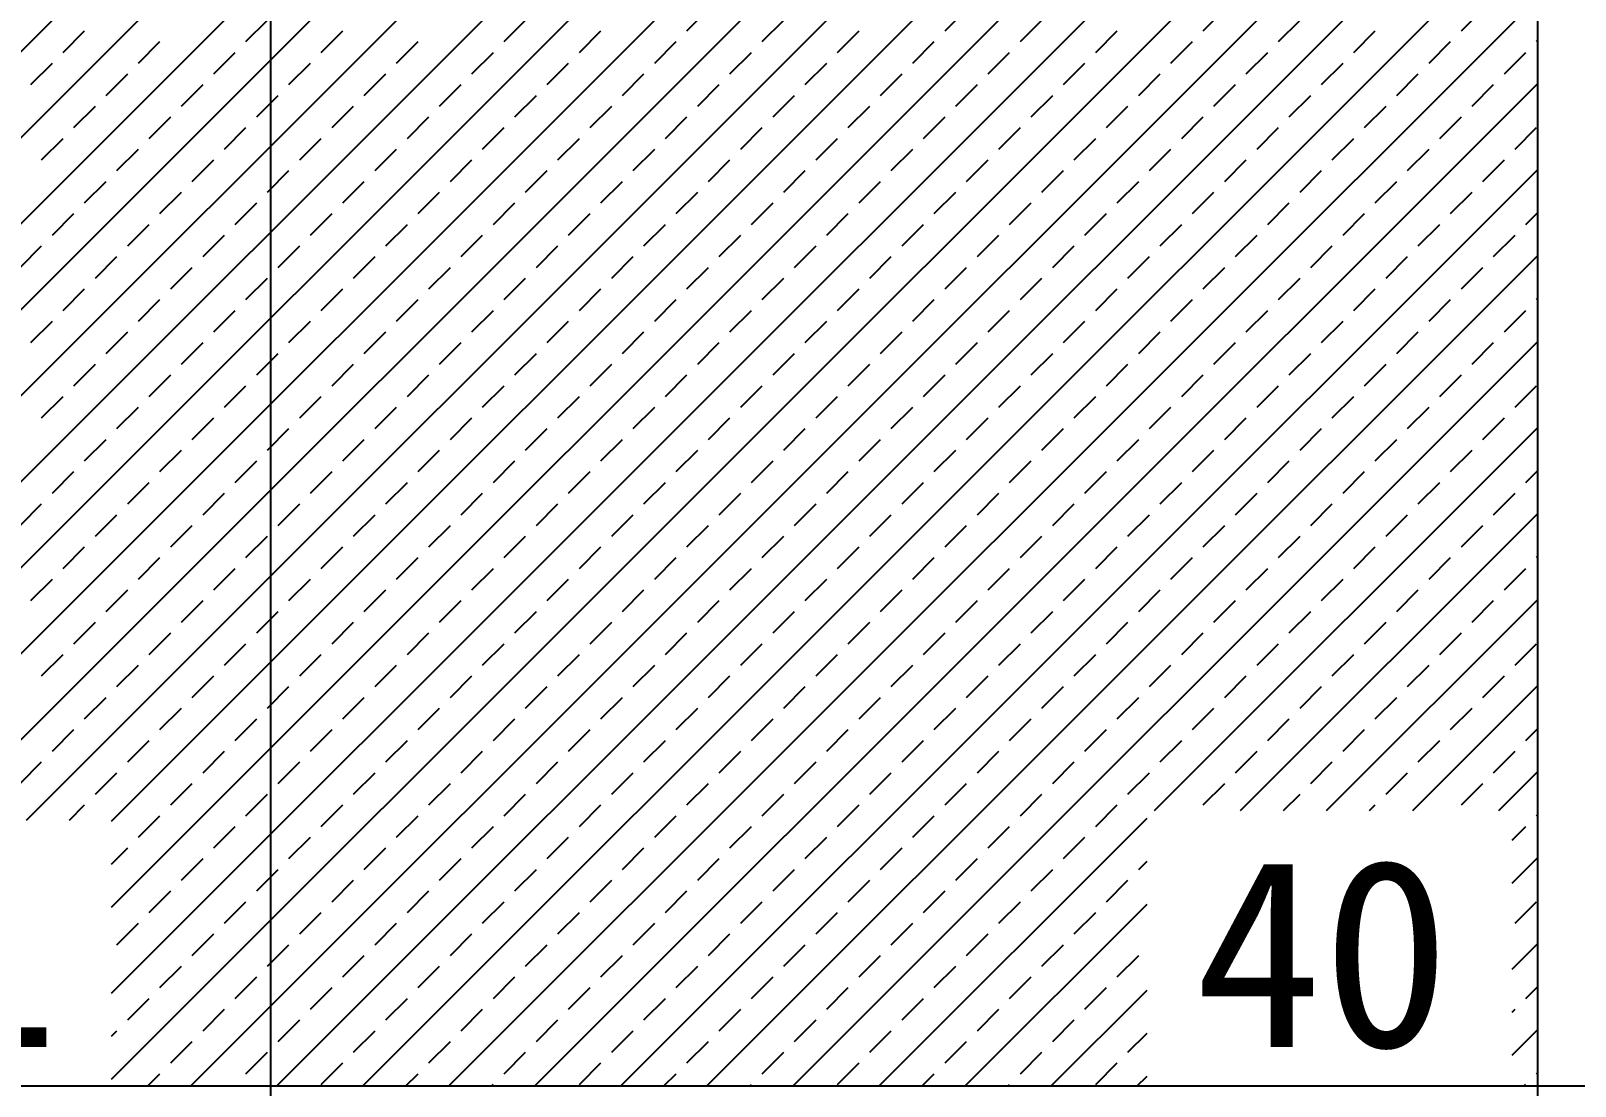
# Model space of a CAD drawing. Header units: millimetres. Extents: x 41784 to 43191, y -4854 to -4504.
# Drawn here: x 42816.19 to 42835.22, y -4745.98 to -4732.97 of the extents above; entities that cross this region are included whole.
import ezdxf

# ---------------------------------------------------------------- set-up
doc = ezdxf.new("R2010")
doc.units = ezdxf.units.MM
doc.header["$MEASUREMENT"] = 0
doc.header["$PDMODE"] = 3
doc.header["$PDSIZE"] = 0.3125
doc.layers.get('0').update_dxf_attribs({"linetype": 'CONTINUOUS'})
doc.layers.get('Defpoints').update_dxf_attribs({"linetype": 'CONTINUOUS'})
doc.layers.add('DIM', color=4, linetype='CONTINUOUS', lineweight=9)
doc.layers.add('FPC', color=3, linetype='CONTINUOUS')
doc.layers.add('ITO', color=3, linetype='CONTINUOUS')
doc.styles.get("Standard").update_dxf_attribs({"font": 'simhei.ttf', "height": 3})
doc.styles.add('黑体', font='simhei.ttf', dxfattribs={"width": 0.9})
doc.dimstyles.new('ISO-25_WS', dxfattribs={"dimscale": 1.8, "dimtxt": 5, "dimasz": 2.5, "dimexe": 1.25, "dimexo": 0.625, "dimtad": 1, "dimdsep": 46, "dimtxsty": 'Standard', "dimcen": 2.5, "dimadec": 0, "dimazin": 0, "dimtfac": 1, "dimtmove": 0, "dimatfit": 3, "dimfxl": 1, "dimtolj": 1, "dimtzin": 0, "dimarcsym": 0})

# ---------------------------------------------------------------- blocks, each defined once
blk = doc.blocks.new('*D275')
at = {"layer": 'Defpoints', "color": 0, "ltscale": 2}
for p in [(42819.145, -4677.013), (42833.2, -4677.013), (42840.552, -4747.478)]:
    blk.add_point(p, dxfattribs=at)
at = {"layer": 'DIM', "color": 0, "lineweight": -2, "ltscale": 2}
for p, q in [((42832.575, -4677.013), (42818.645, -4677.013)), ((42819.145, -4746.978), (42819.145, -4677.513)), ((42839.927, -4747.478), (42818.645, -4747.478))]:
    blk.add_line(p, q, dxfattribs=at)
at = {"layer": 'DIM', "color": 0, "ltscale": 2}
for points in [[(42819.062, -4677.513), (42819.228, -4677.513), (42819.145, -4677.013)], [(42819.062, -4746.978), (42819.228, -4746.978), (42819.145, -4747.478)]]:
    blk.add_solid(points, dxfattribs=at)
at = {"layer": 'DIM', "color": 0, "ltscale": 2, "insert": (42816.944, -4712.246), "char_height": 3, "attachment_point": 5, "rotation": 90}
blk.add_mtext('\\A1;70.46±0.50', dxfattribs=at)

msp = doc.modelspace()

# ---------------------------------------------------------------- linework, layer by layer
at = {"layer": 'FPC', "color": 30}
msp.add_lwpolyline([(42814.563, -4749.482), (42834.463, -4749.482, 0.414214), (42834.763, -4749.182), (42834.763, -4688.582, -0.414214), (42835.163, -4688.182), (42850.673, -4688.182, 0.414214), (42851.173, -4687.682), (42851.173, -4679.382, 0.414214), (42850.673, -4678.882), (42844.6, -4678.882, -0.414214), (42844.1, -4678.382), (42844.1, -4673.762), (42816.737, -4673.762), (42816.737, -4678.482, -0.414214), (42816.337, -4678.882), (42814.663, -4678.882, 0.414214), (42814.263, -4679.282), (42814.263, -4749.182, 0.414214)], format="xyb", close=True, dxfattribs=at)
at = {"layer": 'ITO', "color": 252, "true_color": 0x939598}
for p, q in [((42814.263, -4735.023), (42834.763, -4714.523)), ((42814.263, -4736.084), (42834.763, -4715.584)), ((42814.263, -4737.145), (42834.763, -4716.645)), ((42814.263, -4738.205), (42834.763, -4717.705)), ((42814.263, -4739.266), (42834.763, -4718.766)), ((42814.263, -4740.326), (42834.763, -4719.826)), ((42814.263, -4741.387), (42834.763, -4720.887)), ((42814.263, -4742.448), (42834.763, -4721.948)), ((42815.072, -4742.699), (42834.763, -4723.008)), ((42816.133, -4742.699), (42834.763, -4724.069)), ((42817.181, -4742.712), (42834.763, -4725.13)), ((42817.181, -4743.773), (42834.763, -4726.19)), ((42817.181, -4744.833), (42834.763, -4727.251)), ((42817.181, -4745.894), (42834.763, -4728.312)), ((42818.153, -4745.982), (42834.763, -4729.372)), ((42819.214, -4745.982), (42834.763, -4730.433)), ((42820.274, -4745.982), (42834.763, -4731.494)), ((42821.335, -4745.982), (42834.763, -4732.554)), ((42818.839, -4733.099), (42819.104, -4732.834)), ((42822.021, -4733.099), (42822.286, -4732.834)), ((42824.275, -4732.966), (42824.54, -4732.701)), ((42825.203, -4733.099), (42825.468, -4732.834)), ((42827.457, -4732.966), (42827.722, -4732.701)), ((42828.385, -4733.099), (42828.65, -4732.834)), ((42830.639, -4732.966), (42830.904, -4732.701)), ((42831.567, -4733.099), (42831.832, -4732.834)), ((42833.821, -4732.966), (42834.086, -4732.701)), ((42816.585, -4733.232), (42816.85, -4732.966)), ((42819.767, -4733.232), (42820.032, -4732.966)), ((42822.949, -4733.232), (42823.214, -4732.966)), ((42826.131, -4733.232), (42826.396, -4732.966)), ((42829.313, -4733.232), (42829.578, -4732.966)), ((42832.495, -4733.232), (42832.76, -4732.966)), ((42817.513, -4733.364), (42817.778, -4733.099)), ((42818.441, -4733.497), (42818.706, -4733.232)), ((42820.695, -4733.364), (42820.96, -4733.099)), ((42821.623, -4733.497), (42821.888, -4733.232)), ((42823.877, -4733.364), (42824.142, -4733.099)), ((42824.805, -4733.497), (42825.07, -4733.232)), ((42827.059, -4733.364), (42827.324, -4733.099)), ((42827.987, -4733.497), (42828.252, -4733.232)), ((42830.241, -4733.364), (42830.506, -4733.099)), ((42831.169, -4733.497), (42831.434, -4733.232)), ((42833.423, -4733.364), (42833.688, -4733.099)), ((42834.351, -4733.497), (42834.616, -4733.232)), ((42834.749, -4733.099), (42834.763, -4733.085)), ((42816.187, -4733.629), (42816.452, -4733.364)), ((42819.369, -4733.629), (42819.634, -4733.364)), ((42822.551, -4733.629), (42822.816, -4733.364)), ((42825.733, -4733.629), (42825.998, -4733.364)), ((42828.915, -4733.629), (42829.18, -4733.364)), ((42832.097, -4733.629), (42832.362, -4733.364)), ((42817.115, -4733.762), (42817.381, -4733.497)), ((42820.297, -4733.762), (42820.563, -4733.497)), ((42822.396, -4745.982), (42834.763, -4733.615)), ((42823.479, -4733.762), (42823.745, -4733.497)), ((42826.661, -4733.762), (42826.927, -4733.497)), ((42829.843, -4733.762), (42830.108, -4733.497)), ((42833.025, -4733.762), (42833.29, -4733.497)), ((42818.043, -4733.895), (42818.309, -4733.629)), ((42818.972, -4734.027), (42819.237, -4733.762)), ((42821.225, -4733.895), (42821.491, -4733.629)), ((42822.154, -4734.027), (42822.419, -4733.762)), ((42824.407, -4733.895), (42824.673, -4733.629)), ((42825.336, -4734.027), (42825.601, -4733.762)), ((42827.589, -4733.895), (42827.855, -4733.629)), ((42828.517, -4734.027), (42828.783, -4733.762)), ((42830.771, -4733.895), (42831.037, -4733.629)), ((42831.699, -4734.027), (42831.965, -4733.762)), ((42833.953, -4733.895), (42834.219, -4733.629)), ((42816.718, -4734.16), (42816.983, -4733.895)), ((42819.9, -4734.16), (42820.165, -4733.895)), ((42823.082, -4734.16), (42823.347, -4733.895)), ((42826.264, -4734.16), (42826.529, -4733.895)), ((42829.446, -4734.16), (42829.711, -4733.895)), ((42832.628, -4734.16), (42832.893, -4733.895)), ((42817.646, -4734.292), (42817.911, -4734.027)), ((42818.574, -4734.425), (42818.839, -4734.16)), ((42820.828, -4734.292), (42821.093, -4734.027)), ((42821.756, -4734.425), (42822.021, -4734.16)), ((42824.01, -4734.292), (42824.275, -4734.027)), ((42824.938, -4734.425), (42825.203, -4734.16)), ((42827.192, -4734.292), (42827.457, -4734.027)), ((42828.12, -4734.425), (42828.385, -4734.16)), ((42830.374, -4734.292), (42830.639, -4734.027)), ((42831.302, -4734.425), (42831.567, -4734.16)), ((42833.556, -4734.292), (42833.821, -4734.027)), ((42834.484, -4734.425), (42834.749, -4734.16)), ((42816.32, -4734.557), (42816.585, -4734.292)), ((42819.502, -4734.557), (42819.767, -4734.292)), ((42822.684, -4734.557), (42822.949, -4734.292)), ((42825.866, -4734.557), (42826.131, -4734.292)), ((42829.048, -4734.557), (42829.313, -4734.292)), ((42832.23, -4734.557), (42832.495, -4734.292)), ((42817.248, -4734.69), (42817.513, -4734.425)), ((42818.176, -4734.823), (42818.441, -4734.557)), ((42820.43, -4734.69), (42820.695, -4734.425)), ((42821.358, -4734.823), (42821.623, -4734.557)), ((42823.612, -4734.69), (42823.877, -4734.425)), ((42824.54, -4734.823), (42824.805, -4734.557)), ((42826.794, -4734.69), (42827.059, -4734.425)), ((42827.722, -4734.823), (42827.987, -4734.557)), ((42829.976, -4734.69), (42830.241, -4734.425)), ((42830.904, -4734.823), (42831.169, -4734.557)), ((42833.158, -4734.69), (42833.423, -4734.425)), ((42834.086, -4734.823), (42834.351, -4734.557)), ((42819.104, -4734.955), (42819.369, -4734.69)), ((42822.286, -4734.955), (42822.551, -4734.69)), ((42823.461, -4745.978), (42834.763, -4734.676)), ((42825.468, -4734.955), (42825.733, -4734.69)), ((42828.65, -4734.955), (42828.915, -4734.69)), ((42831.832, -4734.955), (42832.097, -4734.69)), ((42816.85, -4735.088), (42817.115, -4734.823)), ((42820.032, -4735.088), (42820.297, -4734.823)), ((42823.214, -4735.088), (42823.479, -4734.823)), ((42826.396, -4735.088), (42826.661, -4734.823)), ((42829.578, -4735.088), (42829.843, -4734.823)), ((42832.76, -4735.088), (42833.025, -4734.823)), ((42817.778, -4735.22), (42818.043, -4734.955)), ((42818.706, -4735.353), (42818.972, -4735.088)), ((42820.96, -4735.22), (42821.225, -4734.955)), ((42821.888, -4735.353), (42822.154, -4735.088)), ((42824.142, -4735.22), (42824.407, -4734.955)), ((42825.07, -4735.353), (42825.336, -4735.088)), ((42827.324, -4735.22), (42827.589, -4734.955)), ((42828.252, -4735.353), (42828.517, -4735.088)), ((42830.506, -4735.22), (42830.771, -4734.955)), ((42831.434, -4735.353), (42831.699, -4735.088)), ((42833.688, -4735.22), (42833.953, -4734.955)), ((42816.452, -4735.486), (42816.718, -4735.22)), ((42819.634, -4735.486), (42819.9, -4735.22)), ((42822.816, -4735.486), (42823.082, -4735.22)), ((42825.998, -4735.486), (42826.264, -4735.22)), ((42829.18, -4735.486), (42829.446, -4735.22)), ((42832.362, -4735.486), (42832.628, -4735.22)), ((42834.616, -4735.353), (42834.763, -4735.206)), ((42817.381, -4735.618), (42817.646, -4735.353)), ((42818.309, -4735.751), (42818.574, -4735.486)), ((42820.563, -4735.618), (42820.828, -4735.353)), ((42821.491, -4735.751), (42821.756, -4735.486)), ((42823.745, -4735.618), (42824.01, -4735.353)), ((42824.673, -4735.751), (42824.938, -4735.486)), ((42826.927, -4735.618), (42827.192, -4735.353)), ((42827.855, -4735.751), (42828.12, -4735.486)), ((42830.108, -4735.618), (42830.374, -4735.353)), ((42831.037, -4735.751), (42831.302, -4735.486)), ((42833.29, -4735.618), (42833.556, -4735.353)), ((42834.219, -4735.751), (42834.484, -4735.486)), ((42816.055, -4735.883), (42816.32, -4735.618)), ((42819.237, -4735.883), (42819.502, -4735.618)), ((42822.419, -4735.883), (42822.684, -4735.618)), ((42825.601, -4735.883), (42825.866, -4735.618)), ((42828.783, -4735.883), (42829.048, -4735.618)), ((42831.965, -4735.883), (42832.23, -4735.618)), ((42816.983, -4736.016), (42817.248, -4735.751)), ((42817.911, -4736.148), (42818.176, -4735.883)), ((42820.165, -4736.016), (42820.43, -4735.751)), ((42821.093, -4736.148), (42821.358, -4735.883)), ((42823.347, -4736.016), (42823.612, -4735.751)), ((42824.275, -4736.148), (42824.54, -4735.883)), ((42824.521, -4745.978), (42834.763, -4735.736)), ((42826.529, -4736.016), (42826.794, -4735.751)), ((42827.457, -4736.148), (42827.722, -4735.883)), ((42829.711, -4736.016), (42829.976, -4735.751)), ((42830.639, -4736.148), (42830.904, -4735.883)), ((42832.893, -4736.016), (42833.158, -4735.751)), ((42833.821, -4736.148), (42834.086, -4735.883)), ((42818.839, -4736.281), (42819.104, -4736.016)), ((42822.021, -4736.281), (42822.286, -4736.016)), ((42825.203, -4736.281), (42825.468, -4736.016)), ((42828.385, -4736.281), (42828.65, -4736.016)), ((42831.567, -4736.281), (42831.832, -4736.016)), ((42816.585, -4736.414), (42816.85, -4736.148)), ((42817.513, -4736.546), (42817.778, -4736.281)), ((42819.767, -4736.414), (42820.032, -4736.148)), ((42820.695, -4736.546), (42820.96, -4736.281)), ((42822.949, -4736.414), (42823.214, -4736.148)), ((42823.877, -4736.546), (42824.142, -4736.281)), ((42826.131, -4736.414), (42826.396, -4736.148)), ((42827.059, -4736.546), (42827.324, -4736.281)), ((42829.313, -4736.414), (42829.578, -4736.148)), ((42830.241, -4736.546), (42830.506, -4736.281)), ((42832.495, -4736.414), (42832.76, -4736.148)), ((42833.423, -4736.546), (42833.688, -4736.281)), ((42834.749, -4736.281), (42834.763, -4736.267)), ((42818.441, -4736.679), (42818.706, -4736.414)), ((42821.623, -4736.679), (42821.888, -4736.414)), ((42824.805, -4736.679), (42825.07, -4736.414)), ((42827.987, -4736.679), (42828.252, -4736.414)), ((42831.169, -4736.679), (42831.434, -4736.414)), ((42834.351, -4736.679), (42834.616, -4736.414)), ((42816.187, -4736.811), (42816.452, -4736.546)), ((42819.369, -4736.811), (42819.634, -4736.546)), ((42822.551, -4736.811), (42822.816, -4736.546)), ((42825.733, -4736.811), (42825.998, -4736.546)), ((42828.915, -4736.811), (42829.18, -4736.546)), ((42832.097, -4736.811), (42832.362, -4736.546)), ((42817.115, -4736.944), (42817.381, -4736.679)), ((42818.043, -4737.077), (42818.309, -4736.811)), ((42820.297, -4736.944), (42820.563, -4736.679)), ((42821.225, -4737.077), (42821.491, -4736.811)), ((42823.479, -4736.944), (42823.745, -4736.679)), ((42824.407, -4737.077), (42824.673, -4736.811)), ((42825.582, -4745.978), (42834.763, -4736.797)), ((42826.661, -4736.944), (42826.927, -4736.679)), ((42827.589, -4737.077), (42827.855, -4736.811)), ((42829.843, -4736.944), (42830.108, -4736.679)), ((42830.771, -4737.077), (42831.037, -4736.811)), ((42833.025, -4736.944), (42833.29, -4736.679)), ((42833.953, -4737.077), (42834.219, -4736.811)), ((42818.972, -4737.209), (42819.237, -4736.944)), ((42822.154, -4737.209), (42822.419, -4736.944)), ((42825.336, -4737.209), (42825.601, -4736.944)), ((42828.517, -4737.209), (42828.783, -4736.944)), ((42831.699, -4737.209), (42831.965, -4736.944)), ((42816.718, -4737.342), (42816.983, -4737.077)), ((42817.646, -4737.474), (42817.911, -4737.209)), ((42819.9, -4737.342), (42820.165, -4737.077)), ((42820.828, -4737.474), (42821.093, -4737.209)), ((42823.082, -4737.342), (42823.347, -4737.077)), ((42824.01, -4737.474), (42824.275, -4737.209)), ((42826.264, -4737.342), (42826.529, -4737.077)), ((42827.192, -4737.474), (42827.457, -4737.209)), ((42829.446, -4737.342), (42829.711, -4737.077)), ((42830.374, -4737.474), (42830.639, -4737.209)), ((42832.628, -4737.342), (42832.893, -4737.077)), ((42833.556, -4737.474), (42833.821, -4737.209)), ((42818.574, -4737.607), (42818.839, -4737.342)), ((42821.756, -4737.607), (42822.021, -4737.342)), ((42824.938, -4737.607), (42825.203, -4737.342)), ((42828.12, -4737.607), (42828.385, -4737.342)), ((42831.302, -4737.607), (42831.567, -4737.342)), ((42834.484, -4737.607), (42834.749, -4737.342)), ((42816.32, -4737.739), (42816.585, -4737.474)), ((42817.248, -4737.872), (42817.513, -4737.607)), ((42819.502, -4737.739), (42819.767, -4737.474)), ((42820.43, -4737.872), (42820.695, -4737.607)), ((42822.684, -4737.739), (42822.949, -4737.474)), ((42823.612, -4737.872), (42823.877, -4737.607)), ((42825.866, -4737.739), (42826.131, -4737.474)), ((42826.794, -4737.872), (42827.059, -4737.607)), ((42829.048, -4737.739), (42829.313, -4737.474)), ((42829.976, -4737.872), (42830.241, -4737.607)), ((42832.23, -4737.739), (42832.495, -4737.474)), ((42833.158, -4737.872), (42833.423, -4737.607)), ((42818.176, -4738.005), (42818.441, -4737.739)), ((42821.358, -4738.005), (42821.623, -4737.739)), ((42824.54, -4738.005), (42824.805, -4737.739)), ((42827.722, -4738.005), (42827.987, -4737.739)), ((42830.904, -4738.005), (42831.169, -4737.739)), ((42834.086, -4738.005), (42834.351, -4737.739)), ((42819.104, -4738.137), (42819.369, -4737.872)), ((42822.286, -4738.137), (42822.551, -4737.872)), ((42825.468, -4738.137), (42825.733, -4737.872)), ((42828.65, -4738.137), (42828.915, -4737.872)), ((42830.039, -4742.582), (42834.763, -4737.858)), ((42831.832, -4738.137), (42832.097, -4737.872)), ((42816.85, -4738.27), (42817.115, -4738.005)), ((42817.778, -4738.402), (42818.043, -4738.137)), ((42820.032, -4738.27), (42820.297, -4738.005)), ((42820.96, -4738.402), (42821.225, -4738.137)), ((42823.214, -4738.27), (42823.479, -4738.005)), ((42824.142, -4738.402), (42824.407, -4738.137)), ((42826.396, -4738.27), (42826.661, -4738.005)), ((42827.324, -4738.402), (42827.589, -4738.137)), ((42829.578, -4738.27), (42829.843, -4738.005)), ((42830.506, -4738.402), (42830.771, -4738.137)), ((42832.76, -4738.27), (42833.025, -4738.005)), ((42833.688, -4738.402), (42833.953, -4738.137)), ((42818.706, -4738.535), (42818.972, -4738.27)), ((42821.888, -4738.535), (42822.154, -4738.27)), ((42825.07, -4738.535), (42825.336, -4738.27)), ((42828.252, -4738.535), (42828.517, -4738.27)), ((42831.434, -4738.535), (42831.699, -4738.27)), ((42816.452, -4738.667), (42816.718, -4738.402)), ((42817.381, -4738.8), (42817.646, -4738.535)), ((42819.634, -4738.667), (42819.9, -4738.402)), ((42820.563, -4738.8), (42820.828, -4738.535)), ((42822.816, -4738.667), (42823.082, -4738.402)), ((42823.745, -4738.8), (42824.01, -4738.535)), ((42825.998, -4738.667), (42826.264, -4738.402)), ((42826.927, -4738.8), (42827.192, -4738.535)), ((42829.18, -4738.667), (42829.446, -4738.402)), ((42830.108, -4738.8), (42830.374, -4738.535)), ((42832.362, -4738.667), (42832.628, -4738.402)), ((42833.29, -4738.8), (42833.556, -4738.535)), ((42834.616, -4738.535), (42834.763, -4738.388)), ((42818.309, -4738.933), (42818.574, -4738.667)), ((42821.491, -4738.933), (42821.756, -4738.667)), ((42824.673, -4738.933), (42824.938, -4738.667)), ((42827.855, -4738.933), (42828.12, -4738.667)), ((42831.037, -4738.933), (42831.302, -4738.667)), ((42834.219, -4738.933), (42834.484, -4738.667)), ((42816.055, -4739.065), (42816.32, -4738.8)), ((42816.983, -4739.198), (42817.248, -4738.933)), ((42819.237, -4739.065), (42819.502, -4738.8)), ((42820.165, -4739.198), (42820.43, -4738.933)), ((42822.419, -4739.065), (42822.684, -4738.8)), ((42823.347, -4739.198), (42823.612, -4738.933)), ((42825.601, -4739.065), (42825.866, -4738.8)), ((42826.529, -4739.198), (42826.794, -4738.933)), ((42828.783, -4739.065), (42829.048, -4738.8)), ((42829.711, -4739.198), (42829.976, -4738.933)), ((42831.099, -4742.582), (42834.763, -4738.918)), ((42831.965, -4739.065), (42832.23, -4738.8)), ((42832.893, -4739.198), (42833.158, -4738.933)), ((42817.911, -4739.33), (42818.176, -4739.065)), ((42821.093, -4739.33), (42821.358, -4739.065)), ((42824.275, -4739.33), (42824.54, -4739.065)), ((42827.457, -4739.33), (42827.722, -4739.065)), ((42830.639, -4739.33), (42830.904, -4739.065)), ((42833.821, -4739.33), (42834.086, -4739.065)), ((42818.839, -4739.463), (42819.104, -4739.198)), ((42822.021, -4739.463), (42822.286, -4739.198)), ((42825.203, -4739.463), (42825.468, -4739.198)), ((42828.385, -4739.463), (42828.65, -4739.198)), ((42831.567, -4739.463), (42831.832, -4739.198)), ((42816.585, -4739.596), (42816.85, -4739.33)), ((42817.513, -4739.728), (42817.778, -4739.463)), ((42819.767, -4739.596), (42820.032, -4739.33)), ((42820.695, -4739.728), (42820.96, -4739.463)), ((42822.949, -4739.596), (42823.214, -4739.33)), ((42823.877, -4739.728), (42824.142, -4739.463)), ((42826.131, -4739.596), (42826.396, -4739.33)), ((42827.059, -4739.728), (42827.324, -4739.463)), ((42829.313, -4739.596), (42829.578, -4739.33)), ((42830.241, -4739.728), (42830.506, -4739.463)), ((42832.495, -4739.596), (42832.76, -4739.33)), ((42833.423, -4739.728), (42833.688, -4739.463)), ((42834.749, -4739.463), (42834.763, -4739.449)), ((42818.441, -4739.861), (42818.706, -4739.596)), ((42821.623, -4739.861), (42821.888, -4739.596)), ((42824.805, -4739.861), (42825.07, -4739.596)), ((42827.987, -4739.861), (42828.252, -4739.596)), ((42831.169, -4739.861), (42831.434, -4739.596)), ((42834.351, -4739.861), (42834.616, -4739.596)), ((42816.187, -4739.993), (42816.452, -4739.728)), ((42817.115, -4740.126), (42817.381, -4739.861)), ((42819.369, -4739.993), (42819.634, -4739.728)), ((42820.297, -4740.126), (42820.563, -4739.861)), ((42822.551, -4739.993), (42822.816, -4739.728)), ((42823.479, -4740.126), (42823.745, -4739.861)), ((42825.733, -4739.993), (42825.998, -4739.728)), ((42826.661, -4740.126), (42826.927, -4739.861)), ((42828.915, -4739.993), (42829.18, -4739.728)), ((42829.843, -4740.126), (42830.108, -4739.861)), ((42832.097, -4739.993), (42832.362, -4739.728)), ((42833.025, -4740.126), (42833.29, -4739.861)), ((42818.043, -4740.258), (42818.309, -4739.993)), ((42821.225, -4740.258), (42821.491, -4739.993)), ((42824.407, -4740.258), (42824.673, -4739.993)), ((42827.589, -4740.258), (42827.855, -4739.993)), ((42830.771, -4740.258), (42831.037, -4739.993)), ((42832.16, -4742.582), (42834.763, -4739.979)), ((42833.953, -4740.258), (42834.219, -4739.993)), ((42816.718, -4740.524), (42816.983, -4740.258)), ((42818.972, -4740.391), (42819.237, -4740.126)), ((42819.9, -4740.524), (42820.165, -4740.258)), ((42822.154, -4740.391), (42822.419, -4740.126)), ((42823.082, -4740.524), (42823.347, -4740.258)), ((42825.336, -4740.391), (42825.601, -4740.126)), ((42826.264, -4740.524), (42826.529, -4740.258)), ((42828.517, -4740.391), (42828.783, -4740.126)), ((42829.446, -4740.524), (42829.711, -4740.258)), ((42831.699, -4740.391), (42831.965, -4740.126)), ((42832.628, -4740.524), (42832.893, -4740.258)), ((42817.646, -4740.656), (42817.911, -4740.391)), ((42820.828, -4740.656), (42821.093, -4740.391)), ((42824.01, -4740.656), (42824.275, -4740.391)), ((42827.192, -4740.656), (42827.457, -4740.391)), ((42830.374, -4740.656), (42830.639, -4740.391)), ((42833.556, -4740.656), (42833.821, -4740.391)), ((42816.32, -4740.921), (42816.585, -4740.656)), ((42818.574, -4740.789), (42818.839, -4740.524)), ((42819.502, -4740.921), (42819.767, -4740.656)), ((42821.756, -4740.789), (42822.021, -4740.524)), ((42822.684, -4740.921), (42822.949, -4740.656)), ((42824.938, -4740.789), (42825.203, -4740.524)), ((42825.866, -4740.921), (42826.131, -4740.656)), ((42828.12, -4740.789), (42828.385, -4740.524)), ((42829.048, -4740.921), (42829.313, -4740.656)), ((42831.302, -4740.789), (42831.567, -4740.524)), ((42832.23, -4740.921), (42832.495, -4740.656)), ((42834.484, -4740.789), (42834.749, -4740.524)), ((42817.248, -4741.054), (42817.513, -4740.789)), ((42820.43, -4741.054), (42820.695, -4740.789)), ((42823.612, -4741.054), (42823.877, -4740.789)), ((42826.794, -4741.054), (42827.059, -4740.789)), ((42829.976, -4741.054), (42830.241, -4740.789)), ((42833.158, -4741.054), (42833.423, -4740.789)), ((42818.176, -4741.187), (42818.441, -4740.921)), ((42821.358, -4741.187), (42821.623, -4740.921)), ((42824.54, -4741.187), (42824.805, -4740.921)), ((42827.722, -4741.187), (42827.987, -4740.921)), ((42830.904, -4741.187), (42831.169, -4740.921)), ((42833.221, -4742.582), (42834.763, -4741.04)), ((42834.086, -4741.187), (42834.351, -4740.921)), ((42816.85, -4741.452), (42817.115, -4741.187)), ((42819.104, -4741.319), (42819.369, -4741.054)), ((42820.032, -4741.452), (42820.297, -4741.187)), ((42822.286, -4741.319), (42822.551, -4741.054)), ((42823.214, -4741.452), (42823.479, -4741.187)), ((42825.468, -4741.319), (42825.733, -4741.054)), ((42826.396, -4741.452), (42826.661, -4741.187)), ((42828.65, -4741.319), (42828.915, -4741.054)), ((42829.578, -4741.452), (42829.843, -4741.187)), ((42831.832, -4741.319), (42832.097, -4741.054)), ((42832.76, -4741.452), (42833.025, -4741.187)), ((42817.778, -4741.584), (42818.043, -4741.319)), ((42820.96, -4741.584), (42821.225, -4741.319)), ((42824.142, -4741.584), (42824.407, -4741.319)), ((42827.324, -4741.584), (42827.589, -4741.319)), ((42830.506, -4741.584), (42830.771, -4741.319)), ((42833.688, -4741.584), (42833.953, -4741.319)), ((42816.452, -4741.849), (42816.718, -4741.584)), ((42818.706, -4741.717), (42818.972, -4741.452)), ((42819.634, -4741.849), (42819.9, -4741.584)), ((42821.888, -4741.717), (42822.154, -4741.452)), ((42822.816, -4741.849), (42823.082, -4741.584)), ((42825.07, -4741.717), (42825.336, -4741.452)), ((42825.998, -4741.849), (42826.264, -4741.584)), ((42828.252, -4741.717), (42828.517, -4741.452)), ((42829.18, -4741.849), (42829.446, -4741.584)), ((42831.434, -4741.717), (42831.699, -4741.452)), ((42832.362, -4741.849), (42832.628, -4741.584)), ((42834.616, -4741.717), (42834.763, -4741.57)), ((42817.381, -4741.982), (42817.646, -4741.717)), ((42820.563, -4741.982), (42820.828, -4741.717)), ((42823.745, -4741.982), (42824.01, -4741.717)), ((42826.927, -4741.982), (42827.192, -4741.717)), ((42830.108, -4741.982), (42830.374, -4741.717)), ((42833.29, -4741.982), (42833.556, -4741.717)), ((42816.055, -4742.247), (42816.32, -4741.982)), ((42818.309, -4742.115), (42818.574, -4741.849)), ((42819.237, -4742.247), (42819.502, -4741.982)), ((42821.491, -4742.115), (42821.756, -4741.849)), ((42822.419, -4742.247), (42822.684, -4741.982)), ((42824.673, -4742.115), (42824.938, -4741.849)), ((42825.601, -4742.247), (42825.866, -4741.982)), ((42827.855, -4742.115), (42828.12, -4741.849)), ((42828.783, -4742.247), (42829.048, -4741.982)), ((42831.037, -4742.115), (42831.302, -4741.849)), ((42831.965, -4742.247), (42832.23, -4741.982)), ((42834.219, -4742.115), (42834.484, -4741.849)), ((42816.983, -4742.38), (42817.248, -4742.115)), ((42820.165, -4742.38), (42820.43, -4742.115)), ((42823.347, -4742.38), (42823.612, -4742.115)), ((42826.529, -4742.38), (42826.794, -4742.115)), ((42829.711, -4742.38), (42829.976, -4742.115)), ((42832.893, -4742.38), (42833.158, -4742.115)), ((42834.281, -4742.582), (42834.763, -4742.1)), ((42817.911, -4742.512), (42818.176, -4742.247)), ((42821.093, -4742.512), (42821.358, -4742.247)), ((42824.275, -4742.512), (42824.54, -4742.247)), ((42827.457, -4742.512), (42827.722, -4742.247)), ((42830.639, -4742.512), (42830.904, -4742.247)), ((42833.821, -4742.512), (42834.086, -4742.247)), ((42816.663, -4742.699), (42816.85, -4742.512)), ((42818.839, -4742.645), (42819.104, -4742.38)), ((42819.767, -4742.778), (42820.032, -4742.512)), ((42822.021, -4742.645), (42822.286, -4742.38)), ((42822.949, -4742.778), (42823.214, -4742.512)), ((42825.203, -4742.645), (42825.468, -4742.38)), ((42826.131, -4742.778), (42826.396, -4742.512)), ((42828.385, -4742.645), (42828.65, -4742.38)), ((42829.313, -4742.778), (42829.578, -4742.512)), ((42831.63, -4742.582), (42831.832, -4742.38)), ((42832.69, -4742.582), (42832.76, -4742.512)), ((42817.513, -4742.91), (42817.778, -4742.645)), ((42820.695, -4742.91), (42820.96, -4742.645)), ((42823.877, -4742.91), (42824.142, -4742.645)), ((42826.638, -4745.982), (42829.946, -4742.675)), ((42827.059, -4742.91), (42827.324, -4742.645)), ((42834.749, -4742.645), (42834.763, -4742.631)), ((42818.441, -4743.043), (42818.706, -4742.778)), ((42819.369, -4743.175), (42819.634, -4742.91)), ((42821.623, -4743.043), (42821.888, -4742.778)), ((42822.551, -4743.175), (42822.816, -4742.91)), ((42824.805, -4743.043), (42825.07, -4742.778)), ((42825.733, -4743.175), (42825.998, -4742.91)), ((42827.987, -4743.043), (42828.252, -4742.778)), ((42828.915, -4743.175), (42829.18, -4742.91)), ((42834.447, -4742.947), (42834.616, -4742.778)), ((42817.181, -4743.242), (42817.381, -4743.043)), ((42820.297, -4743.308), (42820.563, -4743.043)), ((42823.479, -4743.308), (42823.745, -4743.043)), ((42826.661, -4743.308), (42826.927, -4743.043)), ((42818.043, -4743.44), (42818.309, -4743.175)), ((42818.972, -4743.573), (42819.237, -4743.308)), ((42821.225, -4743.44), (42821.491, -4743.175)), ((42822.154, -4743.573), (42822.419, -4743.308)), ((42824.407, -4743.44), (42824.673, -4743.175)), ((42825.336, -4743.573), (42825.601, -4743.308)), ((42827.589, -4743.44), (42827.855, -4743.175)), ((42828.517, -4743.573), (42828.783, -4743.308)), ((42829.843, -4743.308), (42829.946, -4743.205)), ((42834.447, -4743.477), (42834.763, -4743.161)), ((42819.9, -4743.706), (42820.165, -4743.44)), ((42823.082, -4743.706), (42823.347, -4743.44)), ((42826.264, -4743.706), (42826.529, -4743.44)), ((42829.446, -4743.706), (42829.711, -4743.44)), ((42817.646, -4743.838), (42817.911, -4743.573)), ((42818.574, -4743.971), (42818.839, -4743.706)), ((42820.828, -4743.838), (42821.093, -4743.573)), ((42821.756, -4743.971), (42822.021, -4743.706)), ((42824.01, -4743.838), (42824.275, -4743.573)), ((42824.938, -4743.971), (42825.203, -4743.706)), ((42827.192, -4743.838), (42827.457, -4743.573)), ((42828.12, -4743.971), (42828.385, -4743.706)), ((42834.484, -4743.971), (42834.749, -4743.706)), ((42819.502, -4744.103), (42819.767, -4743.838)), ((42822.684, -4744.103), (42822.949, -4743.838)), ((42825.866, -4744.103), (42826.131, -4743.838)), ((42827.699, -4745.982), (42829.946, -4743.735)), ((42829.048, -4744.103), (42829.313, -4743.838)), ((42817.248, -4744.236), (42817.513, -4743.971)), ((42820.43, -4744.236), (42820.695, -4743.971)), ((42823.612, -4744.236), (42823.877, -4743.971)), ((42826.794, -4744.236), (42827.059, -4743.971)), ((42818.176, -4744.369), (42818.441, -4744.103)), ((42819.104, -4744.501), (42819.369, -4744.236)), ((42821.358, -4744.369), (42821.623, -4744.103)), ((42822.286, -4744.501), (42822.551, -4744.236)), ((42824.54, -4744.369), (42824.805, -4744.103)), ((42825.468, -4744.501), (42825.733, -4744.236)), ((42827.722, -4744.369), (42827.987, -4744.103)), ((42828.65, -4744.501), (42828.915, -4744.236)), ((42834.447, -4744.538), (42834.763, -4744.222)), ((42820.032, -4744.634), (42820.297, -4744.369)), ((42823.214, -4744.634), (42823.479, -4744.369)), ((42826.396, -4744.634), (42826.661, -4744.369)), ((42829.578, -4744.634), (42829.843, -4744.369)), ((42817.778, -4744.766), (42818.043, -4744.501)), ((42818.706, -4744.899), (42818.972, -4744.634)), ((42820.96, -4744.766), (42821.225, -4744.501)), ((42821.888, -4744.899), (42822.154, -4744.634)), ((42824.142, -4744.766), (42824.407, -4744.501)), ((42825.07, -4744.899), (42825.336, -4744.634)), ((42827.324, -4744.766), (42827.589, -4744.501)), ((42828.252, -4744.899), (42828.517, -4744.634)), ((42819.634, -4745.031), (42819.9, -4744.766)), ((42822.816, -4745.031), (42823.082, -4744.766)), ((42825.998, -4745.031), (42826.264, -4744.766)), ((42828.76, -4745.982), (42829.946, -4744.796)), ((42829.18, -4745.031), (42829.446, -4744.766)), ((42834.616, -4744.899), (42834.763, -4744.752)), ((42817.381, -4745.164), (42817.646, -4744.899)), ((42818.309, -4745.297), (42818.574, -4745.031)), ((42820.563, -4745.164), (42820.828, -4744.899)), ((42821.491, -4745.297), (42821.756, -4745.031)), ((42823.745, -4745.164), (42824.01, -4744.899)), ((42824.673, -4745.297), (42824.938, -4745.031)), ((42826.927, -4745.164), (42827.192, -4744.899)), ((42827.855, -4745.297), (42828.12, -4745.031)), ((42834.447, -4745.068), (42834.484, -4745.031)), ((42819.237, -4745.429), (42819.502, -4745.164)), ((42822.419, -4745.429), (42822.684, -4745.164)), ((42825.601, -4745.429), (42825.866, -4745.164)), ((42828.783, -4745.429), (42829.048, -4745.164)), ((42817.181, -4745.364), (42817.248, -4745.297)), ((42820.165, -4745.562), (42820.43, -4745.297)), ((42823.347, -4745.562), (42823.612, -4745.297)), ((42826.529, -4745.562), (42826.794, -4745.297)), ((42829.711, -4745.562), (42829.946, -4745.326)), ((42834.447, -4745.598), (42834.763, -4745.282)), ((42817.911, -4745.694), (42818.176, -4745.429)), ((42818.839, -4745.827), (42819.104, -4745.562)), ((42821.093, -4745.694), (42821.358, -4745.429)), ((42822.021, -4745.827), (42822.286, -4745.562)), ((42824.275, -4745.694), (42824.54, -4745.429)), ((42825.203, -4745.827), (42825.468, -4745.562)), ((42827.457, -4745.694), (42827.722, -4745.429)), ((42828.385, -4745.827), (42828.65, -4745.562)), ((42819.767, -4745.96), (42820.032, -4745.694)), ((42822.949, -4745.96), (42823.214, -4745.694)), ((42826.131, -4745.96), (42826.396, -4745.694)), ((42829.313, -4745.96), (42829.578, -4745.694)), ((42817.623, -4745.982), (42817.778, -4745.827)), ((42820.805, -4745.982), (42820.96, -4745.827)), ((42821.865, -4745.982), (42821.888, -4745.96)), ((42823.991, -4745.978), (42824.142, -4745.827)), ((42825.052, -4745.978), (42825.07, -4745.96)), ((42827.169, -4745.982), (42827.324, -4745.827)), ((42828.229, -4745.982), (42828.252, -4745.96)), ((42829.82, -4745.982), (42829.946, -4745.857)), ((42834.597, -4745.978), (42834.616, -4745.96)), ((42834.749, -4745.827), (42834.763, -4745.813))]:
    msp.add_line(p, q, dxfattribs=at)
at = {"layer": 'ITO'}
msp.add_line((42814.145, -4745.978), (42838.002, -4745.978), dxfattribs=at)

# ---------------------------------------------------------------- texts
at = {"color": 30, "style": '黑体'}
for s, height, p in [('1', 2.315, (42814.956, -4745.496)), ('40', 2.3155, (42830.532, -4745.496))]:
    msp.add_text(s, height=height, dxfattribs=at).set_placement(p)

# ---------------------------------------------------------------- dimensions: what is measured, and where the dimension line sits
at = {"layer": 'DIM', "color": 4, "ltscale": 2}
dim = msp.add_linear_dim(base=(42819.1449, -4677.0135), p1=(42840.5521, -4747.4781), p2=(42833.2004, -4677.0135), angle=90, dimstyle='ISO-25_WS', override={"dimscale": 1, "dimasz": 0.5, "dimexe": 0.5, "dimgap": 0.625, "dimtol": 1, "dimlim": 0, "dimtp": 0.5, "dimtm": 0.5}, dxfattribs=at)
dim.commit()
dim.dimension.update_dxf_attribs({"geometry": '*D275', "text_midpoint": (42816.9441, -4712.2458)})

doc.saveas('drawing.dxf')
